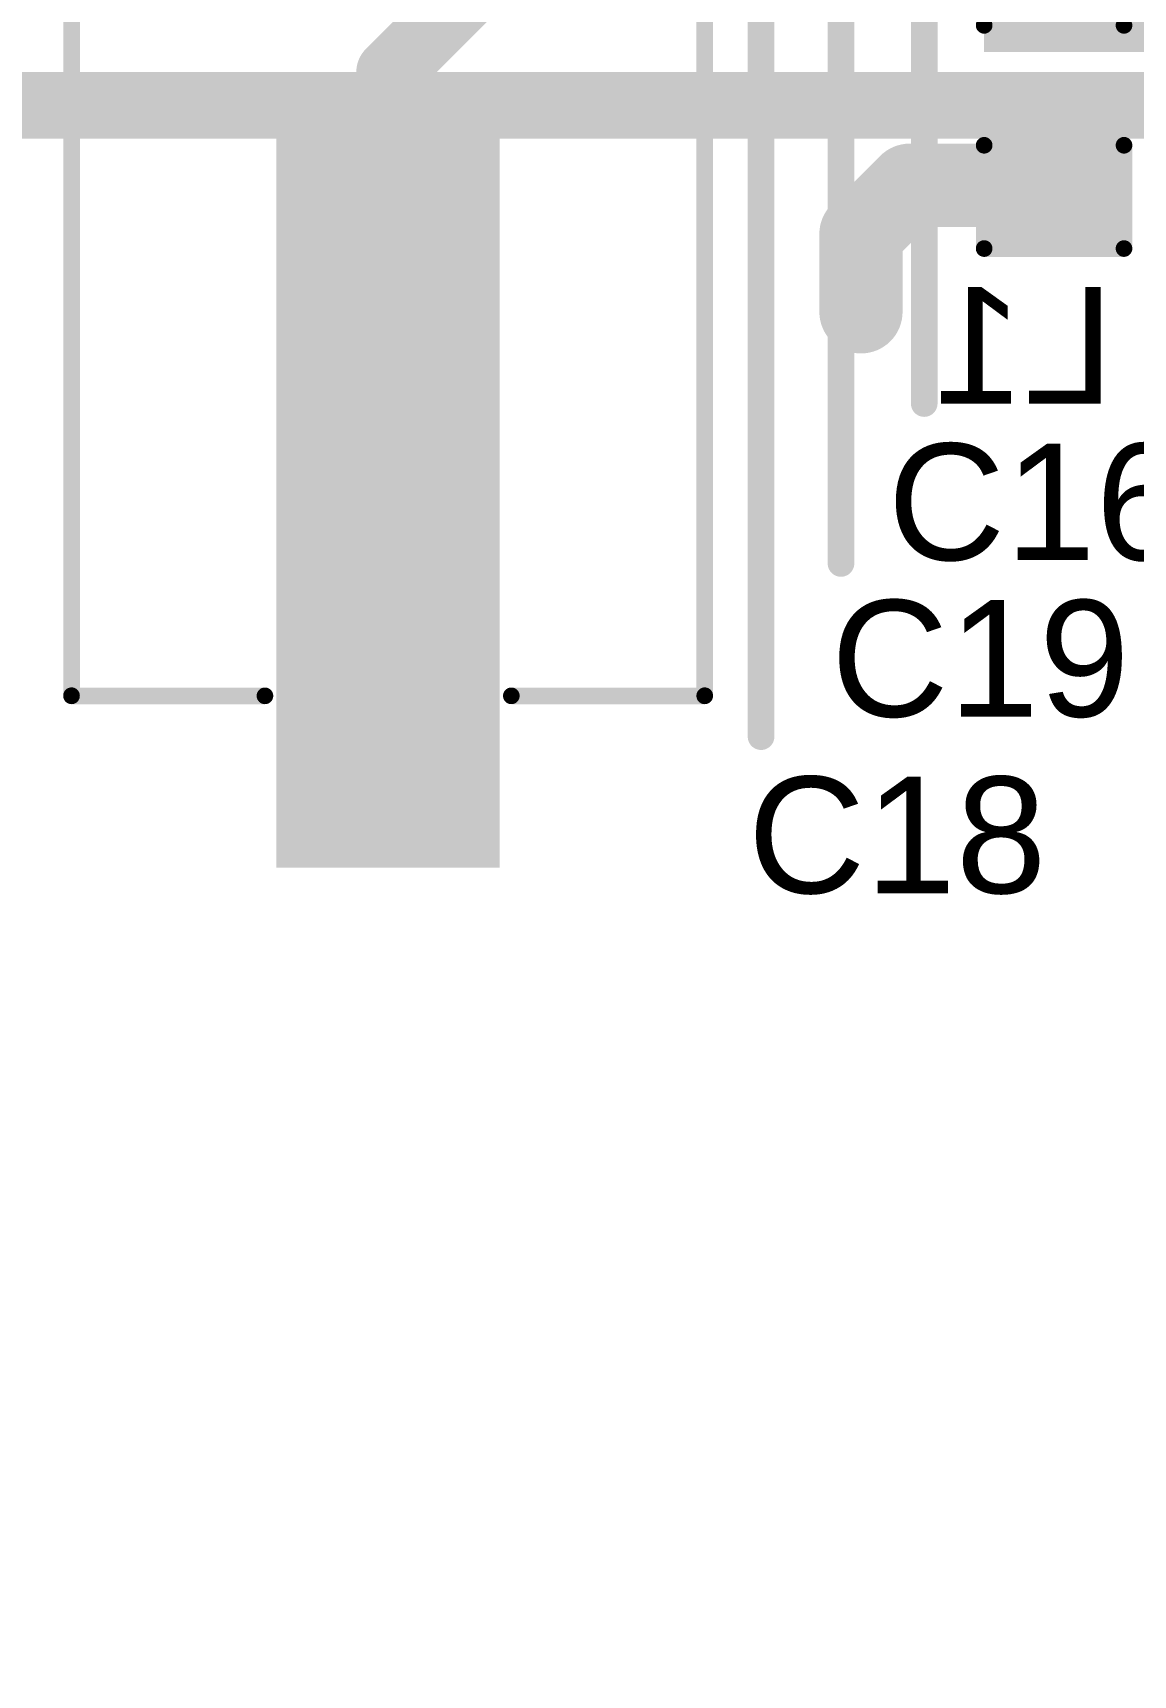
# Model space of a CAD drawing. Header units: millimetres. Extents: x -1.41 to 1.31, y -0.13 to 2.68.
# Drawn here: x -0.8147 to -0.4842, y 0.5593 to 1.0523 of the extents above; entities that cross this region are included whole.
import ezdxf

# ---------------------------------------------------------------- set-up
doc = ezdxf.new("R2010")
doc.units = ezdxf.units.MM
doc.header["$MEASUREMENT"] = 0
for name, color, linetype in [('BottomLayer', 5, 'Continuous'), ('BottomOverlay', 54, 'Continuous'), ('Mechanical2', 216, 'Continuous'), ('TopLayer', 1, 'Continuous'), ('TopOverlay', 2, 'Continuous'), ('TopPaste', 8, 'Continuous'), ('TopSolder', 216, 'Continuous'), ('ViaHoleLayer', 16, 'Continuous')]:
    doc.layers.add(name, color=color, linetype=linetype)
doc.styles.add('Arial', font='', dxfattribs={"height": 0.2})
doc.styles.get('Arial').set_extended_font_data('Arial')

# ---------------------------------------------------------------- blocks, each defined once
blk = doc.blocks.new('HCM4920000000ABJT_16')
at = {"layer": 'TopLayer'}
blk.add_hatch(color=1, dxfattribs=at).paths.add_polyline_path([(0.06006, 0.02852), (0.27659, 0.02852), (0.27659, -0.03053), (0.06006, -0.03053)])
at = {"layer": 'TopPaste'}
blk.add_hatch(color=8, dxfattribs=at).paths.add_polyline_path([(0.06006, 0.02852), (0.27659, 0.02852), (0.27659, -0.03053), (0.06006, -0.03053)])
at = {"layer": 'TopSolder'}
blk.add_hatch(color=216, dxfattribs=at).paths.add_polyline_path([(0.05606, 0.03252), (0.28059, 0.03252), (0.28059, -0.03453), (0.05606, -0.03453)])
at = {"layer": 'TopOverlay', "const_width": 0.005}
for points in [[(0.22892, 0.09408), (-0.22696, 0.09408)], [(0.22896, 0.036), (0.22896, 0.09408)], [(0.22896, -0.09609), (0.22896, -0.038)], [(0.22892, -0.09609), (-0.22696, -0.09609)]]:
    blk.add_lwpolyline(points, dxfattribs=at)
at = {"layer": 'TopOverlay', "const_width": 0.0025}
for points in [[(0.22767, 0.09408, 1), (0.23017, 0.09408, 1)], [(0.22771, 0.09408, 1), (0.23021, 0.09408, 1)], [(0.22771, 0.036, 1), (0.23021, 0.036, 1)], [(0.22771, -0.038, 1), (0.23021, -0.038, 1)], [(0.22767, -0.09609, 1), (0.23017, -0.09609, 1)], [(0.22771, -0.09609, 1), (0.23021, -0.09609, 1)]]:
    blk.add_lwpolyline(points, format="xyb", close=True, dxfattribs=at)
blk = doc.blocks.new('C___0603_88')
at = {"layer": 'TopLayer'}
for points in [[(-0.015, 0.0175), (-0.015, -0.0175), (-0.045, -0.0175), (-0.045, 0.0175)], [(0.045, 0.0175), (0.045, -0.0175), (0.015, -0.0175), (0.015, 0.0175)]]:
    blk.add_hatch(color=1, dxfattribs=at).paths.add_polyline_path(points)
at = {"layer": 'TopPaste'}
for points in [[(-0.015, 0.0175), (-0.015, -0.0175), (-0.045, -0.0175), (-0.045, 0.0175)], [(0.045, 0.0175), (0.045, -0.0175), (0.015, -0.0175), (0.015, 0.0175)]]:
    blk.add_hatch(color=8, dxfattribs=at).paths.add_polyline_path(points)
at = {"layer": 'TopSolder'}
for points in [[(-0.01264, 0.01986), (-0.01264, -0.01986), (-0.04736, -0.01986), (-0.04736, 0.01986)], [(0.04736, 0.01986), (0.04736, -0.01986), (0.01264, -0.01986), (0.01264, 0.01986)]]:
    blk.add_hatch(color=216, dxfattribs=at).paths.add_polyline_path(points)
at = {"layer": 'TopOverlay', "const_width": 0.005}
for points in [[(-0.049, 0.021), (-0.049, -0.021)], [(-0.049, 0.021), (-0.018, 0.021)], [(0.018, 0.021), (0.049, 0.021)], [(0.049, 0.021), (0.049, -0.021)], [(-0.049, -0.021), (-0.018, -0.021)], [(0.018, -0.021), (0.049, -0.021)]]:
    blk.add_lwpolyline(points, dxfattribs=at)
at = {"layer": 'TopOverlay', "const_width": 0.0025}
for points in [[(-0.05025, 0.021, 1), (-0.04775, 0.021, 1)], [(-0.05025, 0.021, 1), (-0.04775, 0.021, 1)], [(-0.01925, 0.021, 1), (-0.01675, 0.021, 1)], [(0.01675, 0.021, 1), (0.01925, 0.021, 1)], [(0.04775, 0.021, 1), (0.05025, 0.021, 1)], [(0.04775, 0.021, 1), (0.05025, 0.021, 1)], [(-0.05025, -0.021, 1), (-0.04775, -0.021, 1)], [(-0.05025, -0.021, 1), (-0.04775, -0.021, 1)], [(-0.01925, -0.021, 1), (-0.01675, -0.021, 1)], [(0.01675, -0.021, 1), (0.01925, -0.021, 1)], [(0.04775, -0.021, 1), (0.05025, -0.021, 1)], [(0.04775, -0.021, 1), (0.05025, -0.021, 1)]]:
    blk.add_lwpolyline(points, format="xyb", close=True, dxfattribs=at)

msp = doc.modelspace()

# ---------------------------------------------------------------- hatches: boundary and pattern name
at = {"layer": 'BottomLayer'}
h = msp.add_hatch(color=5, dxfattribs=at)
edge = h.paths.add_edge_path()
edge.add_arc((-0.566, 0.96853), 0.01181, 0, 360)
at = {"layer": 'TopLayer'}
msp.add_hatch(color=1, dxfattribs=at).paths.add_polyline_path([(-0.529, 1.04653), (-0.462, 1.04653), (-0.462, 1.08153), (-0.529, 1.08153)])
h = msp.add_hatch(color=1, dxfattribs=at)
edge = h.paths.add_edge_path()
edge.add_arc((-0.566, 0.96853), 0.01181, 0, 360)
at = {"layer": 'ViaHoleLayer'}
h = msp.add_hatch(color=16, dxfattribs=at)
edge = h.paths.add_edge_path()
edge.add_arc((-0.566, 0.96853), 0.00591, 0, 360)

# ---------------------------------------------------------------- linework, layer by layer
at = {"layer": 'BottomLayer', "const_width": 0.02}
msp.add_lwpolyline([(-0.992, 1.03053), (-0.432, 1.03053)], dxfattribs=at)
at = {"layer": 'Mechanical2', "const_width": 0.015}
msp.add_lwpolyline([(1.30453, 0.77794, -5.376897), (1.30384, 1.78291)], format="xyb", dxfattribs=at)
at = {"layer": 'TopLayer'}
for points, const_width in [([(-0.70757, 1.04043), (-0.68397, 1.06403)], 0.02), ([(-0.70757, 0.91432), (-0.70757, 1.04043)], 0.02), ([(-0.566, 0.99188), (-0.55136, 1.00653)], 0.025), ([(-0.55136, 1.00653), (-0.508, 1.00653)], 0.025), ([(-0.566, 0.96853), (-0.566, 0.99188)], 0.025), ([(-0.708, 0.91388), (-0.70757, 0.91432)], 0.02)]:
    msp.add_lwpolyline(points, dxfattribs=dict(at, const_width=const_width))
for points, const_width in [([(-0.71257, 1.04043, 1), (-0.70257, 1.04043, 1)], 0.01), ([(-0.71257, 1.04043, 1), (-0.70257, 1.04043, 1)], 0.01), ([(-0.55761, 1.00653, 1), (-0.54511, 1.00653, 1)], 0.0125), ([(-0.55761, 1.00653, 1), (-0.54511, 1.00653, 1)], 0.0125), ([(-0.51425, 1.00653, 1), (-0.50175, 1.00653, 1)], 0.0125), ([(-0.57225, 0.99188, 1), (-0.55975, 0.99188, 1)], 0.0125), ([(-0.57225, 0.99188, 1), (-0.55975, 0.99188, 1)], 0.0125), ([(-0.57225, 0.96853, 1), (-0.55975, 0.96853, 1)], 0.0125), ([(-0.713, 0.91388, 1), (-0.703, 0.91388, 1)], 0.01), ([(-0.71257, 0.91432, 1), (-0.70257, 0.91432, 1)], 0.01), ([(-0.71257, 0.91432, 1), (-0.70257, 0.91432, 1)], 0.01)]:
    msp.add_lwpolyline(points, format="xyb", close=True, dxfattribs=dict(at, const_width=const_width))
at = {"layer": 'TopOverlay', "const_width": 0.008}
for points in [[(-0.596, 0.841), (-0.596, 1.193)], [(-0.572, 0.893), (-0.572, 1.127)], [(-0.547, 0.941), (-0.547, 1.089)]]:
    msp.add_lwpolyline(points, dxfattribs=at)
at = {"layer": 'TopOverlay', "const_width": 0.004}
for points in [[(-0.549, 0.941, 1), (-0.545, 0.941, 1)], [(-0.574, 0.893, 1), (-0.57, 0.893, 1)], [(-0.598, 0.841, 1), (-0.594, 0.841, 1)]]:
    msp.add_lwpolyline(points, format="xyb", close=True, dxfattribs=at)

# ---------------------------------------------------------------- block references
for name, p, rotation in [('HCM4920000000ABJT_16', (-0.707, 1.08221), 270), ('C___0603_88', (-0.508, 1.03653), 90)]:
    msp.add_blockref(name, p, dxfattribs=dict(rotation=rotation))

# ---------------------------------------------------------------- texts
at = {"layer": 'BottomOverlay', "style": 'Arial', "text_generation_flag": 2}
msp.add_text('L1', height=0.035, dxfattribs=at).set_placement((-0.49, 0.941))
at = {"layer": 'TopOverlay', "style": 'Arial'}
for s, p in [('C16', (-0.558, 0.894)), ('C19', (-0.575, 0.847)), ('C18', (-0.6, 0.794))]:
    msp.add_text(s, height=0.035, dxfattribs=at).set_placement(p)

doc.saveas('drawing.dxf')
